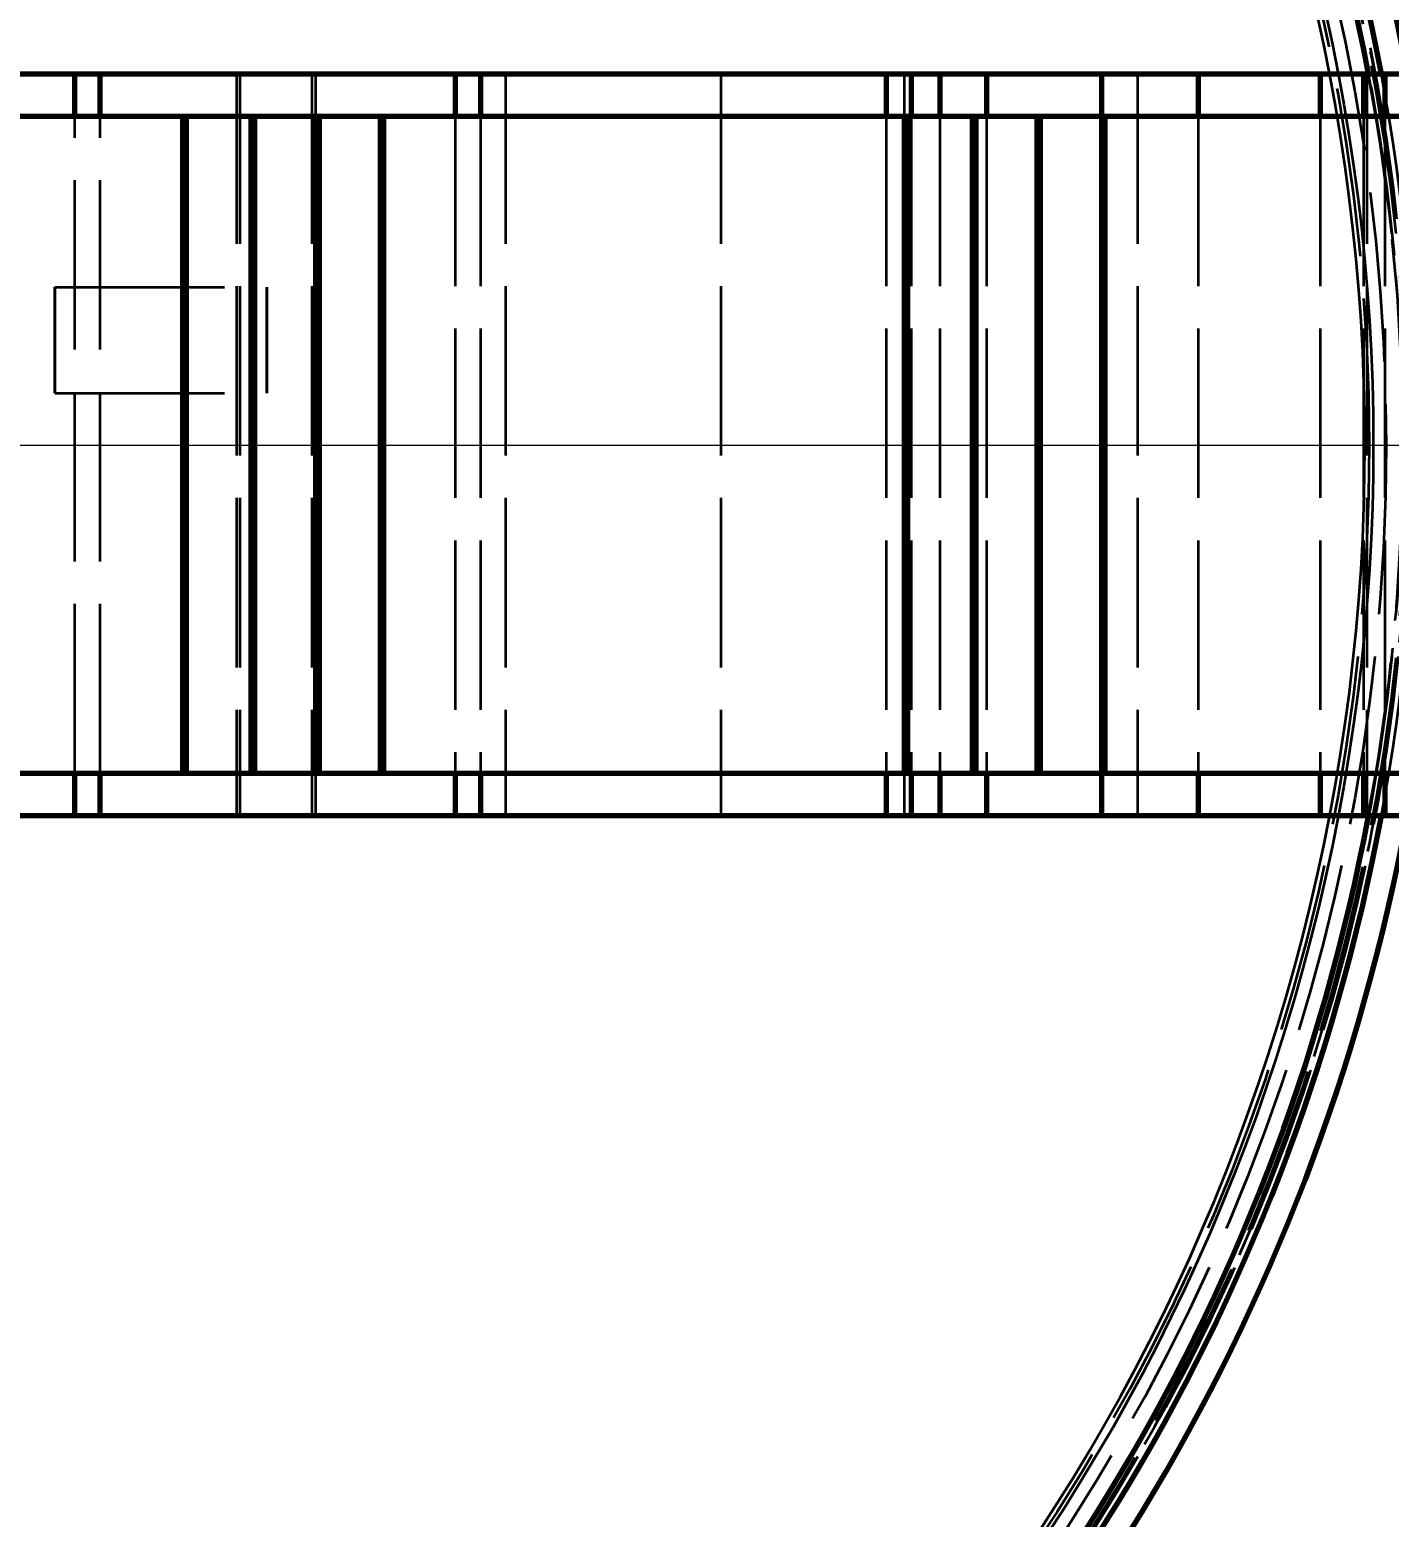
# Model space of a CAD drawing. Header units: millimetres. Extents: x 0 to 2382, y 0 to 420.
# Drawn here: x 173.29 to 205.36, y 74.13 to 109.23 of the extents above; entities that cross this region are included whole.
import ezdxf

# ---------------------------------------------------------------- set-up
doc = ezdxf.new("R2010")
doc.units = ezdxf.units.MM
doc.linetypes.add('IRAM-E-TRAZOS', pattern=[5, 4, -1])
doc.linetypes.add('IRAM-F-TRAZO-PUNTO', pattern=[20, 15, -2, 1, -2])
for name, color, linetype, lineweight in [('01-VISIBLE', 7, 'CONTINUOUS', 70), ('02-OCULTA', 4, 'IRAM-E-TRAZOS', 35), ('03-EJE', 1, 'IRAM-F-TRAZO-PUNTO', 18), ('04-COTA', 3, 'CONTINUOUS', 18)]:
    doc.layers.add(name, color=color, linetype=linetype, lineweight=lineweight)
doc.styles.add('ISO3098', font='isocpeur.ttf')
doc.dimstyles.new('FLAMA-IRAM', dxfattribs={"dimtxt": 3.5, "dimasz": 3.5, "dimexe": 2, "dimexo": 1.5, "dimgap": 1, "dimtad": 1, "dimdec": 1, "dimtxsty": 'ISO3098', "dimblk": 'IRAM_FLECHA', "dimblk1": 'IRAM_FLECHA', "dimblk2": 'IRAM_FLECHA', "dimcen": 2.5, "dimclrd": 256, "dimclre": 256, "dimclrt": 256, "dimazin": 3, "dimtfac": 1, "dimtmove": 0, "dimatfit": 3, "dimlwd": 18, "dimlwe": 18})

# ---------------------------------------------------------------- blocks, each defined once
blk = doc.blocks.new('IRAM_FLECHA')
blk.add_solid([(0, 0), (-1, 0.125), (-1, -0.125)])

msp = doc.modelspace()

# ---------------------------------------------------------------- linework, layer by layer
at = {"layer": '01-VISIBLE'}
for p, q in [((174.358, 108.179), (168.943, 108.179)), ((174.358, 107.179), (174.358, 108.179)), ((174.953, 108.179), (174.358, 108.179)), ((174.953, 107.179), (174.953, 108.179)), ((183.333, 108.179), (174.953, 108.179)), ((183.333, 108.179), (183.333, 107.179)), ((183.928, 108.179), (183.333, 108.179)), ((183.928, 108.179), (183.928, 107.179)), ((193.493, 108.179), (183.928, 108.179)), ((193.493, 108.179), (193.493, 107.179)), ((194.088, 108.179), (193.493, 108.179)), ((194.088, 108.179), (194.088, 107.179)), ((194.763, 108.179), (194.088, 108.179)), ((194.763, 108.179), (194.763, 107.179)), ((195.863, 108.179), (194.763, 108.179)), ((195.863, 108.179), (195.863, 107.179)), ((198.573, 108.179), (195.863, 108.179)), ((198.573, 108.179), (198.573, 107.179)), ((200.858, 108.179), (198.573, 108.179)), ((200.858, 108.179), (200.858, 107.179)), ((203.738, 108.179), (200.858, 108.179)), ((203.738, 108.179), (203.738, 107.179)), ((204.753, 108.179), (203.738, 108.179)), ((204.753, 108.179), (204.753, 107.179)), ((205.263, 108.179), (204.753, 108.179)), ((205.263, 108.179), (205.263, 107.179)), ((206.278, 108.179), (205.263, 108.179)), ((176.898, 107.179), (170.803, 107.179)), ((176.983, 107.179), (176.898, 107.179)), ((176.898, 107.179), (176.898, 91.679)), ((178.508, 107.179), (176.983, 107.179)), ((176.983, 107.179), (176.983, 91.679)), ((178.593, 107.179), (178.508, 107.179)), ((178.508, 107.179), (178.508, 91.679)), ((180.033, 107.179), (178.593, 107.179)), ((178.593, 107.179), (178.593, 91.679)), ((180.118, 107.179), (180.033, 107.179)), ((180.033, 107.179), (180.033, 91.679)), ((181.558, 107.179), (180.118, 107.179)), ((180.118, 107.179), (180.118, 91.679)), ((181.643, 107.179), (181.558, 107.179)), ((181.558, 107.179), (181.558, 91.679)), ((193.918, 107.179), (181.643, 107.179)), ((181.643, 107.179), (181.643, 91.679)), ((194.003, 107.179), (193.918, 107.179)), ((193.918, 107.179), (193.918, 91.679)), ((195.528, 107.179), (194.003, 107.179)), ((194.003, 107.179), (194.003, 91.679)), ((195.613, 107.179), (195.528, 107.179)), ((195.528, 107.179), (195.528, 91.679)), ((197.048, 107.179), (195.613, 107.179)), ((195.613, 107.179), (195.613, 91.679)), ((197.133, 107.179), (197.048, 107.179)), ((197.048, 107.179), (197.048, 91.679)), ((198.573, 107.179), (197.133, 107.179)), ((197.133, 107.179), (197.133, 91.679)), ((198.658, 107.179), (198.573, 107.179)), ((198.573, 107.179), (198.573, 91.679)), ((209.413, 107.179), (198.658, 107.179)), ((198.658, 107.179), (198.658, 91.679)), ((176.898, 91.679), (170.803, 91.679)), ((174.358, 90.679), (174.358, 91.679)), ((174.953, 90.679), (174.953, 91.679)), ((176.983, 91.679), (176.898, 91.679)), ((178.508, 91.679), (176.983, 91.679)), ((178.593, 91.679), (178.508, 91.679)), ((180.033, 91.679), (178.593, 91.679)), ((180.118, 91.679), (180.033, 91.679)), ((181.558, 91.679), (180.118, 91.679)), ((181.643, 91.679), (181.558, 91.679)), ((193.918, 91.679), (181.643, 91.679)), ((183.333, 91.679), (183.333, 90.679)), ((183.928, 91.679), (183.928, 90.679)), ((193.493, 91.679), (193.493, 90.679)), ((194.003, 91.679), (193.918, 91.679)), ((195.528, 91.679), (194.003, 91.679)), ((194.088, 91.679), (194.088, 90.679)), ((194.763, 91.679), (194.763, 90.679)), ((195.613, 91.679), (195.528, 91.679)), ((197.048, 91.679), (195.613, 91.679)), ((195.863, 91.679), (195.863, 90.679)), ((197.133, 91.679), (197.048, 91.679)), ((198.573, 91.679), (197.133, 91.679)), ((198.658, 91.679), (198.573, 91.679)), ((198.573, 91.679), (198.573, 90.679)), ((209.413, 91.679), (198.658, 91.679)), ((200.858, 91.679), (200.858, 90.679)), ((203.738, 91.679), (203.738, 90.679)), ((204.753, 91.679), (204.753, 90.679)), ((205.263, 91.679), (205.263, 90.679)), ((174.358, 90.679), (168.943, 90.679)), ((174.953, 90.679), (174.358, 90.679)), ((183.333, 90.679), (174.953, 90.679)), ((183.928, 90.679), (183.333, 90.679)), ((193.493, 90.679), (183.928, 90.679)), ((194.088, 90.679), (193.493, 90.679)), ((194.763, 90.679), (194.088, 90.679)), ((195.863, 90.679), (194.763, 90.679)), ((198.573, 90.679), (195.863, 90.679)), ((200.858, 90.679), (198.573, 90.679)), ((203.738, 90.679), (200.858, 90.679)), ((204.753, 90.679), (203.738, 90.679)), ((205.263, 90.679), (204.753, 90.679)), ((206.278, 90.679), (205.263, 90.679))]:
    msp.add_line(p, q, dxfattribs=at)
for radius, start, end in [(48.4, 10.4155, 174.8435), (47.8, 10.5477, 174.7786), (47.5, 10.6151, 174.7456), (48.4, -174.8435, -10.4155), (47.8, -174.7786, -10.5477), (47.5, -174.7456, -10.6151)]:
    msp.add_arc((158.188, 99.429), radius, start, end, dxfattribs=at)
at = {"layer": '02-OCULTA'}
for p, q in [((163.098, 108.179), (178.168, 108.179)), ((178.168, 108.179), (178.253, 108.179)), ((178.168, 108.179), (178.168, 90.679)), ((178.253, 108.179), (179.948, 108.179)), ((178.253, 108.179), (178.253, 90.679)), ((179.948, 108.179), (180.033, 108.179)), ((179.948, 108.179), (179.948, 90.679)), ((180.033, 108.179), (184.518, 108.179)), ((180.033, 108.179), (180.033, 90.679)), ((184.518, 108.179), (189.598, 108.179)), ((184.518, 108.179), (184.518, 90.679)), ((189.598, 108.179), (193.918, 108.179)), ((189.598, 108.179), (189.598, 90.679)), ((193.918, 108.179), (199.423, 108.179)), ((193.918, 108.179), (193.918, 90.679)), ((199.423, 108.179), (204.838, 108.179)), ((199.423, 108.179), (199.423, 90.679)), ((204.838, 108.179), (207.803, 108.179)), ((204.838, 108.179), (204.838, 90.679)), ((172.073, 107.179), (205.938, 107.179)), ((174.358, 91.679), (174.358, 107.179)), ((174.953, 91.679), (174.953, 107.179)), ((183.333, 107.179), (183.333, 91.679)), ((183.928, 107.179), (183.928, 91.679)), ((193.493, 107.179), (193.493, 91.679)), ((194.088, 107.179), (194.088, 91.679)), ((194.763, 107.179), (194.763, 91.679)), ((195.863, 107.179), (195.863, 91.679)), ((198.573, 107.179), (198.573, 91.679)), ((200.858, 107.179), (200.858, 91.679)), ((203.738, 107.179), (203.738, 91.679)), ((204.753, 107.179), (204.753, 91.679)), ((205.263, 107.179), (205.263, 91.679)), ((173.888, 103.154), (178.888, 103.154)), ((173.888, 100.654), (178.888, 100.654)), ((172.073, 91.679), (205.938, 91.679)), ((163.098, 90.679), (178.168, 90.679)), ((178.168, 90.679), (178.253, 90.679)), ((178.253, 90.679), (179.948, 90.679)), ((179.948, 90.679), (180.033, 90.679)), ((180.033, 90.679), (184.518, 90.679)), ((184.518, 90.679), (189.598, 90.679)), ((189.598, 90.679), (193.918, 90.679)), ((193.918, 90.679), (199.423, 90.679)), ((199.423, 90.679), (204.838, 90.679)), ((204.838, 90.679), (207.803, 90.679))]:
    msp.add_line(p, q, dxfattribs=at)
for points in [[(204.788, 99.429), (204.783, 100.16), (204.767, 100.892), (204.738, 101.624), (204.698, 102.355), (204.647, 103.085), (204.583, 103.814), (204.509, 104.542), (204.422, 105.269), (204.325, 105.995), (204.216, 106.718), (204.095, 107.44), (203.964, 108.16), (203.821, 108.878), (203.666, 109.594)], [(203.861, 109.637), (204.016, 108.919), (204.16, 108.198), (204.292, 107.475), (204.413, 106.75), (204.523, 106.023), (204.621, 105.294), (204.708, 104.564), (204.783, 103.833), (204.846, 103.1), (204.898, 102.367), (204.938, 101.633), (204.967, 100.899), (204.983, 100.164), (204.988, 99.429)], [(173.888, 100.654), (173.888, 100.904), (173.888, 101.154), (173.888, 101.404), (173.888, 101.654), (173.888, 101.904), (173.888, 102.154), (173.888, 102.404), (173.888, 102.654), (173.888, 102.904), (173.888, 103.154)], [(173.888, 103.154), (173.888, 102.945), (173.888, 102.737), (173.888, 102.529), (173.888, 102.32), (173.888, 102.112), (173.888, 101.904)], [(178.888, 100.654), (178.888, 100.904), (178.888, 101.154), (178.888, 101.404), (178.888, 101.654), (178.888, 101.904), (178.888, 102.154), (178.888, 102.404), (178.888, 102.654), (178.888, 102.904), (178.888, 103.154)], [(178.888, 103.154), (178.888, 102.945), (178.888, 102.737), (178.888, 102.529), (178.888, 102.32), (178.888, 102.112), (178.888, 101.904)], [(173.888, 101.904), (173.888, 101.695), (173.888, 101.487), (173.888, 101.279), (173.888, 101.07), (173.888, 100.862), (173.888, 100.654)], [(178.888, 101.904), (178.888, 101.695), (178.888, 101.487), (178.888, 101.279), (178.888, 101.07), (178.888, 100.862), (178.888, 100.654)], [(197.137, 73.844), (197.534, 74.459), (197.921, 75.08), (198.298, 75.708), (198.666, 76.341), (199.023, 76.979), (199.371, 77.623), (199.708, 78.273), (200.035, 78.928), (200.352, 79.588), (200.659, 80.253), (200.954, 80.922), (201.24, 81.596), (201.515, 82.275), (201.779, 82.957), (202.032, 83.644), (202.275, 84.335), (202.507, 85.029), (202.728, 85.727), (202.937, 86.428), (203.136, 87.132), (203.324, 87.84), (203.501, 88.55), (203.666, 89.263), (203.821, 89.979), (203.964, 90.697), (204.095, 91.417), (204.216, 92.139), (204.325, 92.863), (204.423, 93.588), (204.509, 94.315), (204.584, 95.043), (204.647, 95.772), (204.698, 96.502), (204.738, 97.233), (204.767, 97.965), (204.783, 98.697), (204.788, 99.429)], [(204.988, 99.429), (204.983, 98.693), (204.967, 97.958), (204.938, 97.224), (204.898, 96.49), (204.846, 95.757), (204.782, 95.024), (204.707, 94.293), (204.621, 93.563), (204.523, 92.834), (204.413, 92.107), (204.292, 91.382), (204.16, 90.659), (204.016, 89.938), (203.861, 89.22), (203.695, 88.504), (203.518, 87.79), (203.329, 87.08), (203.129, 86.372), (202.919, 85.668), (202.697, 84.967), (202.464, 84.27), (202.221, 83.576), (201.966, 82.886), (201.701, 82.201), (201.425, 81.52), (201.138, 80.843), (200.841, 80.17), (200.533, 79.503), (200.215, 78.84), (199.886, 78.182), (199.548, 77.53), (199.199, 76.883), (198.84, 76.241), (198.47, 75.606), (198.091, 74.976), (197.702, 74.352), (197.304, 73.734)]]:
    msp.add_lwpolyline(points, dxfattribs=at)
for radius in [47.65, 47.65, 47.5, 47.5, 47.5, 47.1, 47.1, 47.1, 47.1, 47.1, 47.1, 47.1, 47.1, 46.7, 46.7, 46.7, 46.7]:
    msp.add_circle((158.188, 99.429), radius, dxfattribs=at)
for radius, start, end in [(48.4, 0, 176.4463), (47.6, 0, -90.9028), (47.65, 162, 18), (47.65, 162, 18), (47.5, 162, 18), (47.5, 162, 18), (47.5, 0, 10.6151), (47.8, 0, 10.5477), (48.4, -176.4463, 0), (47.6, -89.0972, 0), (47.5, -10.6151, 0), (47.8, -10.5477, 0)]:
    msp.add_arc((158.188, 99.429), radius, start, end, dxfattribs=at)
at = {"layer": '03-EJE'}
for p, q in [((96.688, 99.429), (219.688, 99.429)), ((109.188, 99.429), (207.188, 99.429))]:
    msp.add_line(p, q, dxfattribs=at)

# ---------------------------------------------------------------- dimensions: what is measured, and where the dimension line sits
at = {"layer": '04-COTA'}
msp.add_linear_dim(base=(110.688, 41.029), p1=(110.688, 99.429), p2=(205.688, 99.429), dimstyle='FLAMA-IRAM', override={"dimlfac": 2, "dimpost": '%%c<>'}, dxfattribs=at).render()

doc.saveas('drawing.dxf')
